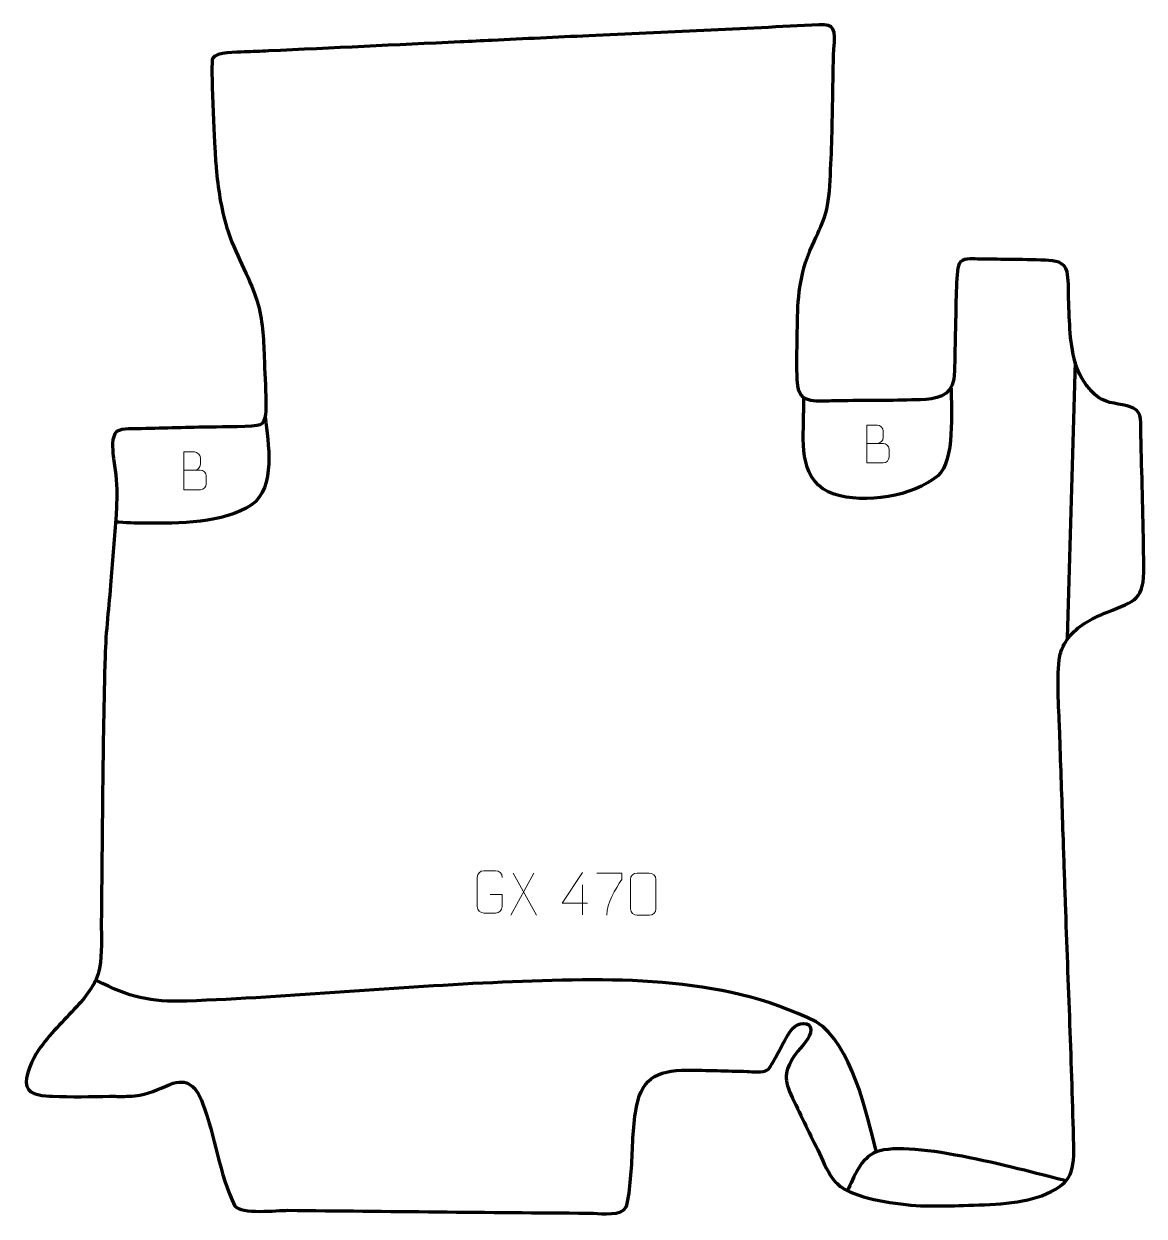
# Model space of a CAD drawing. Header units: millimetres. Extents: x 441 to 1103, y -175 to 530.
import ezdxf

# ---------------------------------------------------------------- set-up
doc = ezdxf.new("R2010")
doc.units = ezdxf.units.MM
doc.header["$MEASUREMENT"] = 0
doc.layers.add('layer 2', color=7, linetype='Continuous')
doc.layers.add('layer 3', color=7, linetype='Continuous')

msp = doc.modelspace()

# ---------------------------------------------------------------- linework, layer by layer
at = {"layer": 'layer 2', "color": 142, "lineweight": 158}
msp.add_open_spline([(1061.9991, 330.0089), (1061.9991, 330.0089), (1057.4454, 166.6508), (1057.4454, 166.6508)], degree=3, dxfattribs=at)
for points, knots in [([(988.6858, 314.4351), (988.7926, 301.6322), (991.175, 271.4903), (980.881, 262.7163), (980.881, 262.7163), (966.2523, 250.2475), (937.6559, 245.9828), (919.574, 251.8548), (919.574, 251.8548), (899.1982, 258.4718), (901.2347, 280.5742), (901.562, 297.8172), (901.562, 297.8172), (901.6234, 301.333), (901.7058, 304.8486), (901.7813, 308.3642)], [0, 0, 0, 0, 0.2, 0.2, 0.2, 0.2, 0.4, 0.4, 0.4, 0.4, 0.6, 0.6, 0.6, 0.6, 1, 1, 1, 1]), ([(583.2025, 297.3741), (585.0516, 282.4351), (589.8423, 255.4775), (575.1352, 245.4886), (575.1352, 245.4886), (558.9453, 234.4924), (531.6512, 234.5881), (512.6122, 234.6269), (512.6122, 234.6269), (506.5959, 234.6389), (500.6023, 234.9586), (494.5983, 235.3016)], [0, 0, 0, 0, 0.25, 0.25, 0.25, 0.25, 0.5, 0.5, 0.5, 0.5, 1, 1, 1, 1]), ([(944.5827, -137.0321), (938.8216, -114.3111), (929.9867, -73.1036), (909.0333, -60.1434), (909.0333, -60.1434), (851.7126, -31.6184), (785.8478, -34.3027), (723.5891, -36.6875), (723.5891, -36.6875), (661.3122, -39.3637), (599.1239, -45.5759), (536.8986, -47.8285), (536.8986, -47.8285), (515.1901, -48.6144), (502.8594, -45.4939), (483.6444, -35.6796), (483.6444, -35.6796), (483.6444, -35.6796), (483.2963, -35.5017), (483.2963, -35.5017)], [0, 0, 0, 0, 0.16666667, 0.16666667, 0.16666667, 0.16666667, 0.33333333, 0.33333333, 0.33333333, 0.33333333, 0.5, 0.5, 0.5, 0.5, 0.66666667, 0.66666667, 0.66666667, 0.66666667, 1, 1, 1, 1]), ([(1056.6501, -153.9937), (1033.0347, -148.3993), (965.3233, -129.0579), (944.607, -137.0037), (944.607, -137.0037), (935.0573, -140.6666), (931.4108, -151.7157), (927.2824, -160.1856)], [0, 0, 0, 0, 0.33333333, 0.33333333, 0.33333333, 0.33333333, 1, 1, 1, 1])]:
    msp.add_open_spline(points, degree=3, knots=knots, dxfattribs=at)
at = {"layer": 'layer 3', "color": 242, "lineweight": 158}
msp.add_open_spline([(500.0153, -104.1417), (497.125, -104.1677), (494.2261, -104.1058), (491.3342, -104.0949), (491.3342, -104.0949), (480.5446, -104.2237), (468.3044, -104.6171), (457.6322, -104.0674), (457.6322, -104.0674), (453.2063, -103.8394), (443.918, -103.5969), (442.3914, -98.3606), (442.3914, -98.3606), (440.6023, -92.2238), (445.9258, -81.9668), (449.2792, -76.8865), (449.2792, -76.8865), (455.5926, -67.5574), (464.1752, -59.333), (471.85, -51.094), (471.85, -51.094), (477.9671, -44.4411), (483.4984, -37.4448), (485.3891, -28.4047), (485.3891, -28.4047), (486.8027, -19.7881), (486.3671, -9.886), (486.403, -1.1072), (486.403, -1.1072), (486.9789, 51.2034), (487.1479, 103.5076), (488.6081, 155.8054), (488.6081, 155.8054), (489.0335, 170.7528), (490.8484, 185.6718), (492.0852, 200.5704), (492.0852, 200.5704), (493.1381, 213.5744), (494.1788, 226.5796), (495.0884, 239.5945), (495.0884, 239.5945), (495.0884, 239.5945), (495.155, 240.5469), (495.155, 240.5469), (495.155, 240.5469), (495.6899, 248.3355), (495.8403, 255.3852), (494.9615, 263.1715), (494.9615, 263.1715), (494.5126, 266.919), (493.9531, 270.6564), (493.4898, 274.4057), (493.4898, 274.4057), (492.9664, 278.7378), (492.2186, 285.3654), (495.4491, 288.8093), (495.4491, 288.8093), (498.7618, 290.9987), (506.0212, 290.3806), (510.1264, 290.4914), (510.1264, 290.4914), (524.0145, 290.8663), (537.8987, 291.2395), (551.7901, 291.4729), (551.7901, 291.4729), (557.0377, 291.5571), (576.7954, 291.3475), (580.3881, 292.8043), (580.3881, 292.8043), (584.3319, 294.9328), (583.6407, 302.4776), (583.6293, 306.5008), (583.6293, 306.5008), (583.6049, 315.1122), (582.986, 324.313), (582.6904, 333.013), (582.6904, 333.013), (582.3209, 343.8931), (581.6977, 355.1534), (578.6062, 365.6444), (578.6062, 365.6444), (578.6062, 365.6444), (578.3525, 366.4766), (578.3525, 366.4766), (578.3525, 366.4766), (573.7058, 381.226), (565.2644, 393.7994), (560.5998, 409.2355), (560.5998, 409.2355), (557.1529, 420.9139), (555.3577, 432.663), (554.2941, 444.7682), (554.2941, 444.7682), (554.2941, 444.7682), (554.2123, 445.7227), (554.2123, 445.7227), (554.2123, 445.7227), (554.048, 447.8643), (553.9056, 450.0051), (553.7694, 452.1486), (553.7694, 452.1486), (553.3717, 459.1551), (550.7607, 507.0852), (552.2268, 509.5181), (552.2268, 509.5181), (554.5368, 513.3509), (566.4463, 512.959), (570.884, 513.1641), (570.884, 513.1641), (575.6641, 513.3851), (580.4474, 513.5512), (585.2285, 513.7544), (585.2285, 513.7544), (622.9643, 515.5455), (660.7002, 517.3367), (698.436, 519.1278), (698.436, 519.1278), (704.7782, 519.4289), (711.1204, 519.7299), (717.4625, 520.0309), (717.4625, 520.0309), (736.489, 520.934), (755.5155, 521.8371), (774.542, 522.7402), (774.542, 522.7402), (819.8829, 524.8996), (865.2596, 526.8012), (910.5818, 529.2838), (910.5818, 529.2838), (920.0622, 529.8031), (920.2893, 526.7127), (919.5195, 514.8374), (919.5195, 514.8374), (918.8992, 505.2685), (918.9604, 495.4662), (918.7894, 485.8652), (918.7894, 485.8652), (918.7894, 485.8652), (918.77, 484.91), (918.77, 484.91), (918.77, 484.91), (918.4368, 467.955), (918.0592, 451.037), (917.0341, 434.1056), (917.0341, 434.1056), (915.9112, 415.8265), (912.1465, 411.6985), (905.3151, 395.6575), (905.3151, 395.6575), (904.423, 393.5287), (903.6535, 391.4763), (902.9169, 389.2892), (902.9169, 389.2892), (897.418, 372.4976), (898.152, 358.7666), (897.7244, 341.516), (897.7244, 341.516), (897.5108, 334.1317), (897.4602, 326.8651), (897.7731, 319.4806), (897.7731, 319.4806), (898.2904, 308.7681), (901.9857, 306.5409), (912.6056, 306.7636), (912.6056, 306.7636), (913.9136, 306.791), (915.2191, 306.8341), (916.5282, 306.8587), (916.5282, 306.8587), (920.3185, 306.9024), (924.1045, 307.0183), (927.8951, 307.0626), (927.8951, 307.0626), (942.1399, 307.1083), (956.3577, 307.1485), (970.5971, 307.6345), (970.5971, 307.6345), (979.2657, 307.9377), (988.9319, 309.6065), (990.2751, 319.8538), (990.2751, 319.8538), (991.0828, 326.0158), (990.9358, 333.8078), (991.0654, 340.134), (991.0654, 340.134), (991.0654, 340.134), (991.0805, 340.8733), (991.0805, 340.8733), (991.0805, 340.8733), (991.1753, 345.0452), (991.2638, 349.2154), (991.386, 353.3869), (991.386, 353.3869), (991.5963, 360.3564), (991.4441, 383.3049), (993.4299, 387.8644), (993.4299, 387.8644), (995.4676, 391.6643), (1000.7471, 390.8036), (1004.5416, 390.7816), (1004.5416, 390.7816), (1010.5999, 390.7466), (1016.6552, 390.6038), (1022.713, 390.5436), (1022.713, 390.5436), (1030.0127, 390.4789), (1037.2935, 390.3609), (1044.5893, 390.0966), (1044.5893, 390.0966), (1049.8538, 389.8999), (1055.9666, 389.244), (1057.3089, 383.1965), (1057.3089, 383.1965), (1058.2447, 378.9798), (1058.0832, 373.0221), (1058.1652, 368.606), (1058.1652, 368.606), (1058.322, 363.8763), (1058.4903, 359.1528), (1058.7147, 354.4256), (1058.7147, 354.4256), (1059.344, 341.4614), (1060.6058, 326.6832), (1068.7943, 316.1272), (1068.7943, 316.1272), (1070.3126, 314.1699), (1071.8664, 312.5232), (1073.6208, 310.7824), (1073.6208, 310.7824), (1079.3908, 305.4554), (1085.5728, 305.8226), (1092.7827, 303.9416), (1092.7827, 303.9416), (1092.7827, 303.9416), (1094.002, 303.6235), (1094.002, 303.6235), (1094.002, 303.6235), (1101.7981, 301.3971), (1100.7838, 296.3021), (1100.9034, 289.4698), (1100.9034, 289.4698), (1100.9998, 285.6603), (1101.0307, 281.851), (1101.134, 278.0407), (1101.134, 278.0407), (1101.8085, 255.0755), (1102.4086, 232.1151), (1102.6605, 209.1405), (1102.6605, 209.1405), (1102.8684, 189.0883), (1097.9021, 188.8859), (1081.1331, 182.0905), (1081.1331, 182.0905), (1081.1331, 182.0905), (1079.9304, 181.6032), (1079.9304, 181.6032), (1079.9304, 181.6032), (1077.1707, 180.4734), (1074.6359, 179.3477), (1071.9796, 177.9847), (1071.9796, 177.9847), (1064.2591, 173.8113), (1057.6479, 168.4963), (1054.2415, 160.1887), (1054.2415, 160.1887), (1053.7189, 158.8263), (1053.379, 157.6105), (1053.013, 156.204), (1053.013, 156.204), (1050.9817, 144.0735), (1052.4319, 125.6834), (1052.8815, 113.0081), (1052.8815, 113.0081), (1053.0109, 109.1965), (1053.14, 105.3851), (1053.2691, 101.5735), (1053.2691, 101.5735), (1053.8817, 83.4689), (1054.4943, 65.3644), (1055.1069, 47.2599), (1055.1069, 47.2599), (1055.526, 34.8727), (1055.9452, 22.4853), (1056.3644, 10.0981), (1056.3644, 10.0981), (1057.981, -37.5439), (1060.1866, -85.4055), (1061.2188, -133.036), (1061.2188, -133.036), (1061.6024, -150.7332), (1058.9594, -156.0842), (1042.3045, -162.8456), (1042.3045, -162.8456), (1028.8161, -168.0874), (1007.9326, -168.2595), (993.3281, -168.6998), (993.3281, -168.6998), (986.6095, -168.916), (979.9493, -168.9995), (973.2274, -168.8681), (973.2274, -168.8681), (959.7463, -168.5179), (938.5091, -165.5282), (926.5127, -159.4642), (926.5127, -159.4642), (923.2812, -157.6399), (921.0664, -155.7609), (918.7938, -152.8314), (918.7938, -152.8314), (915.1252, -147.8312), (912.5809, -141.3961), (909.91, -135.7822), (909.91, -135.7822), (904.5061, -124.9018), (899.0531, -114.1076), (894.0177, -103.0454), (894.0177, -103.0454), (889.5046, -93.0212), (890.7351, -87.7887), (896.9421, -79.0305), (896.9421, -79.0305), (899.8031, -75.1756), (905.7784, -69.689), (905.9184, -64.7934), (905.9184, -64.7934), (905.7114, -59.5743), (898.1188, -60.3937), (894.9299, -63.9625), (894.9299, -63.9625), (890.7893, -68.9158), (882.915, -86.8623), (880.1518, -88.5523), (880.1518, -88.5523), (877.4784, -90.1872), (871.2859, -89.5527), (868.1614, -89.3953), (868.1614, -89.3953), (856.5423, -89.0914), (844.4426, -88.7074), (832.8539, -88.6645), (832.8539, -88.6645), (813.8752, -88.5942), (805.0498, -93.8312), (802.0868, -113.8359), (802.0868, -113.8359), (800.4857, -124.6459), (800.4771, -137.4751), (799.6374, -148.636), (799.6374, -148.636), (799.2075, -154.3497), (798.6254, -159.875), (797.7154, -165.5357), (797.7154, -165.5357), (797.4868, -166.8445), (797.2493, -168.1794), (796.7026, -169.3983), (796.7026, -169.3983), (793.7696, -174.9502), (782.8595, -173.3868), (777.3137, -173.2511), (777.3137, -173.2511), (776.1999, -173.2239), (775.0877, -173.2008), (773.9738, -173.183), (773.9738, -173.183), (714.8375, -172.6634), (655.7078, -172.1757), (596.573, -171.4669), (596.573, -171.4669), (590.4689, -171.5851), (568.9546, -173.8604), (565.4093, -169.0229), (565.4093, -169.0229), (555.9507, -150.2503), (553.8464, -127.4194), (546.25, -108.1795), (546.25, -108.1795), (542.5293, -98.7558), (537.5938, -92.7335), (526.8925, -97.1351), (526.8925, -97.1351), (519.5945, -100.1369), (514.2535, -102.9305), (506.2063, -103.9002), (506.2063, -103.9002), (504.1559, -104.0678), (502.0719, -104.0998), (500.0153, -104.1417)], degree=3, knots=[0, 0, 0, 0, 0.01020408, 0.01020408, 0.01020408, 0.01020408, 0.02040816, 0.02040816, 0.02040816, 0.02040816, 0.03061224, 0.03061224, 0.03061224, 0.03061224, 0.04081633, 0.04081633, 0.04081633, 0.04081633, 0.05102041, 0.05102041, 0.05102041, 0.05102041, 0.06122449, 0.06122449, 0.06122449, 0.06122449, 0.07142857, 0.07142857, 0.07142857, 0.07142857, 0.08163265, 0.08163265, 0.08163265, 0.08163265, 0.09183673, 0.09183673, 0.09183673, 0.09183673, 0.10204082, 0.10204082, 0.10204082, 0.10204082, 0.1122449, 0.1122449, 0.1122449, 0.1122449, 0.12244898, 0.12244898, 0.12244898, 0.12244898, 0.13265306, 0.13265306, 0.13265306, 0.13265306, 0.14285714, 0.14285714, 0.14285714, 0.14285714, 0.15306122, 0.15306122, 0.15306122, 0.15306122, 0.16326531, 0.16326531, 0.16326531, 0.16326531, 0.17346939, 0.17346939, 0.17346939, 0.17346939, 0.18367347, 0.18367347, 0.18367347, 0.18367347, 0.19387755, 0.19387755, 0.19387755, 0.19387755, 0.20408163, 0.20408163, 0.20408163, 0.20408163, 0.21428571, 0.21428571, 0.21428571, 0.21428571, 0.2244898, 0.2244898, 0.2244898, 0.2244898, 0.23469388, 0.23469388, 0.23469388, 0.23469388, 0.24489796, 0.24489796, 0.24489796, 0.24489796, 0.25510204, 0.25510204, 0.25510204, 0.25510204, 0.26530612, 0.26530612, 0.26530612, 0.26530612, 0.2755102, 0.2755102, 0.2755102, 0.2755102, 0.28571429, 0.28571429, 0.28571429, 0.28571429, 0.29591837, 0.29591837, 0.29591837, 0.29591837, 0.30612245, 0.30612245, 0.30612245, 0.30612245, 0.31632653, 0.31632653, 0.31632653, 0.31632653, 0.32653061, 0.32653061, 0.32653061, 0.32653061, 0.33673469, 0.33673469, 0.33673469, 0.33673469, 0.34693878, 0.34693878, 0.34693878, 0.34693878, 0.35714286, 0.35714286, 0.35714286, 0.35714286, 0.36734694, 0.36734694, 0.36734694, 0.36734694, 0.37755102, 0.37755102, 0.37755102, 0.37755102, 0.3877551, 0.3877551, 0.3877551, 0.3877551, 0.39795918, 0.39795918, 0.39795918, 0.39795918, 0.40816327, 0.40816327, 0.40816327, 0.40816327, 0.41836735, 0.41836735, 0.41836735, 0.41836735, 0.42857143, 0.42857143, 0.42857143, 0.42857143, 0.43877551, 0.43877551, 0.43877551, 0.43877551, 0.44897959, 0.44897959, 0.44897959, 0.44897959, 0.45918367, 0.45918367, 0.45918367, 0.45918367, 0.46938776, 0.46938776, 0.46938776, 0.46938776, 0.47959184, 0.47959184, 0.47959184, 0.47959184, 0.48979592, 0.48979592, 0.48979592, 0.48979592, 0.5, 0.5, 0.5, 0.5, 0.51020408, 0.51020408, 0.51020408, 0.51020408, 0.52040816, 0.52040816, 0.52040816, 0.52040816, 0.53061224, 0.53061224, 0.53061224, 0.53061224, 0.54081633, 0.54081633, 0.54081633, 0.54081633, 0.55102041, 0.55102041, 0.55102041, 0.55102041, 0.56122449, 0.56122449, 0.56122449, 0.56122449, 0.57142857, 0.57142857, 0.57142857, 0.57142857, 0.58163265, 0.58163265, 0.58163265, 0.58163265, 0.59183673, 0.59183673, 0.59183673, 0.59183673, 0.60204082, 0.60204082, 0.60204082, 0.60204082, 0.6122449, 0.6122449, 0.6122449, 0.6122449, 0.62244898, 0.62244898, 0.62244898, 0.62244898, 0.63265306, 0.63265306, 0.63265306, 0.63265306, 0.64285714, 0.64285714, 0.64285714, 0.64285714, 0.65306122, 0.65306122, 0.65306122, 0.65306122, 0.66326531, 0.66326531, 0.66326531, 0.66326531, 0.67346939, 0.67346939, 0.67346939, 0.67346939, 0.68367347, 0.68367347, 0.68367347, 0.68367347, 0.69387755, 0.69387755, 0.69387755, 0.69387755, 0.70408163, 0.70408163, 0.70408163, 0.70408163, 0.71428571, 0.71428571, 0.71428571, 0.71428571, 0.7244898, 0.7244898, 0.7244898, 0.7244898, 0.73469388, 0.73469388, 0.73469388, 0.73469388, 0.74489796, 0.74489796, 0.74489796, 0.74489796, 0.75510204, 0.75510204, 0.75510204, 0.75510204, 0.76530612, 0.76530612, 0.76530612, 0.76530612, 0.7755102, 0.7755102, 0.7755102, 0.7755102, 0.78571429, 0.78571429, 0.78571429, 0.78571429, 0.79591837, 0.79591837, 0.79591837, 0.79591837, 0.80612245, 0.80612245, 0.80612245, 0.80612245, 0.81632653, 0.81632653, 0.81632653, 0.81632653, 0.82653061, 0.82653061, 0.82653061, 0.82653061, 0.83673469, 0.83673469, 0.83673469, 0.83673469, 0.84693878, 0.84693878, 0.84693878, 0.84693878, 0.85714286, 0.85714286, 0.85714286, 0.85714286, 0.86734694, 0.86734694, 0.86734694, 0.86734694, 0.87755102, 0.87755102, 0.87755102, 0.87755102, 0.8877551, 0.8877551, 0.8877551, 0.8877551, 0.89795918, 0.89795918, 0.89795918, 0.89795918, 0.90816327, 0.90816327, 0.90816327, 0.90816327, 0.91836735, 0.91836735, 0.91836735, 0.91836735, 0.92857143, 0.92857143, 0.92857143, 0.92857143, 0.93877551, 0.93877551, 0.93877551, 0.93877551, 0.94897959, 0.94897959, 0.94897959, 0.94897959, 0.95918367, 0.95918367, 0.95918367, 0.95918367, 0.96938776, 0.96938776, 0.96938776, 0.96938776, 0.97959184, 0.97959184, 0.97959184, 0.97959184, 1, 1, 1, 1], dxfattribs=at)
at = {"layer": 'layer 3', "color": 250, "lineweight": 9}
for points, knots in [([(938.7963, 281.8448), (942.0553, 281.8452), (945.3147, 281.8452), (948.5744, 281.8448), (948.5744, 281.8448), (950.3437, 281.8293), (952.0666, 280.2743), (952.0666, 278.4385), (952.0666, 278.4385), (952.0663, 277.4277), (952.0663, 274.6964), (952.0666, 273.6853), (952.0666, 273.6853), (952.0825, 272.0212), (950.7012, 270.2174), (948.6218, 270.2326), (948.6218, 270.2326), (945.3618, 270.2329), (942.1021, 270.2329), (938.8428, 270.2326), (938.8428, 270.2326), (938.8428, 277.683), (938.8428, 285.1331), (938.8428, 292.5829), (938.8428, 292.5829), (940.9689, 292.5829), (943.0953, 292.5829), (945.2218, 292.5829), (945.2218, 292.5829), (946.7273, 292.5987), (948.6053, 290.8875), (948.6212, 289.1298), (948.6212, 289.1298), (948.6208, 287.2792), (948.6208, 287.1485), (948.6212, 285.2976), (948.6212, 285.2976), (948.6366, 283.447), (946.9757, 281.8293), (945.1753, 281.8448)], [0, 0, 0, 0, 0.09090909, 0.09090909, 0.09090909, 0.09090909, 0.18181818, 0.18181818, 0.18181818, 0.18181818, 0.27272727, 0.27272727, 0.27272727, 0.27272727, 0.36363636, 0.36363636, 0.36363636, 0.36363636, 0.45454545, 0.45454545, 0.45454545, 0.45454545, 0.54545455, 0.54545455, 0.54545455, 0.54545455, 0.63636364, 0.63636364, 0.63636364, 0.63636364, 0.72727273, 0.72727273, 0.72727273, 0.72727273, 0.81818182, 0.81818182, 0.81818182, 0.81818182, 1, 1, 1, 1]), ([(535.1308, 265.9975), (538.3898, 265.9979), (541.6492, 265.9979), (544.9089, 265.9975), (544.9089, 265.9975), (546.6782, 265.982), (548.4011, 264.427), (548.4011, 262.5912), (548.4011, 262.5912), (548.4008, 261.5804), (548.4008, 258.8491), (548.4011, 257.838), (548.4011, 257.838), (548.417, 256.1739), (547.0357, 254.3701), (544.9563, 254.3853), (544.9563, 254.3853), (541.6963, 254.3856), (538.4366, 254.3856), (535.1773, 254.3853), (535.1773, 254.3853), (535.1773, 261.8357), (535.1773, 269.2858), (535.1773, 276.7356), (535.1773, 276.7356), (537.3034, 276.7356), (539.4298, 276.7356), (541.5563, 276.7356), (541.5563, 276.7356), (543.0618, 276.7514), (544.9398, 275.0402), (544.9557, 273.2825), (544.9557, 273.2825), (544.9553, 271.4319), (544.9553, 271.3012), (544.9557, 269.4503), (544.9557, 269.4503), (544.9711, 267.5997), (543.3102, 265.982), (541.5098, 265.9975)], [0, 0, 0, 0, 0.09090909, 0.09090909, 0.09090909, 0.09090909, 0.18181818, 0.18181818, 0.18181818, 0.18181818, 0.27272727, 0.27272727, 0.27272727, 0.27272727, 0.36363636, 0.36363636, 0.36363636, 0.36363636, 0.45454545, 0.45454545, 0.45454545, 0.45454545, 0.54545455, 0.54545455, 0.54545455, 0.54545455, 0.63636364, 0.63636364, 0.63636364, 0.63636364, 0.72727273, 0.72727273, 0.72727273, 0.72727273, 0.81818182, 0.81818182, 0.81818182, 0.81818182, 1, 1, 1, 1]), ([(716.2614, 15.2201), (716.2614, 15.2201), (723.4295, 15.2201), (723.4295, 15.2201), (723.4295, 15.2201), (723.4295, 15.2201), (723.4295, 8.052), (723.4295, 8.052), (723.4295, 8.052), (723.2898, 5.7286), (721.6126, 4.249), (719.4648, 4.2382), (719.4648, 4.2382), (717.133, 4.2386), (714.801, 4.2386), (712.4695, 4.2382), (712.4695, 4.2382), (710.5446, 4.1328), (708.5724, 6.0173), (708.5836, 8.0346), (708.5836, 8.0346), (708.584, 13.8047), (708.584, 19.5744), (708.5836, 25.3437), (708.5836, 25.3437), (708.5878, 27.4818), (710.3346, 29.201), (712.4869, 29.1876), (712.4869, 29.1876), (714.8126, 29.1876), (717.1387, 29.1876), (719.4648, 29.1876), (719.4648, 29.1876), (721.4115, 29.223), (723.4029, 27.7315), (723.4295, 25.2938)], [0, 0, 0, 0, 0.1, 0.1, 0.1, 0.1, 0.2, 0.2, 0.2, 0.2, 0.3, 0.3, 0.3, 0.3, 0.4, 0.4, 0.4, 0.4, 0.5, 0.5, 0.5, 0.5, 0.6, 0.6, 0.6, 0.6, 0.7, 0.7, 0.7, 0.7, 0.8, 0.8, 0.8, 0.8, 1, 1, 1, 1]), ([(773.7207, 10.044), (773.7207, 10.044), (758.899, 10.044), (758.899, 10.044), (758.899, 10.044), (758.899, 10.044), (770.7766, 28.1145), (770.7766, 28.1145)], [0, 0, 0, 0, 0.33333333, 0.33333333, 0.33333333, 0.33333333, 1, 1, 1, 1]), ([(779.3328, 27.8567), (779.3328, 27.8567), (794.1489, 27.8567), (794.1489, 27.8567), (794.1489, 27.8567), (794.1486, 26.6071), (794.1486, 25.3575), (794.1489, 24.1077), (794.1489, 24.1077), (790.1545, 18.1106), (785.2393, 10.277), (785.2393, 2.8982)], [0, 0, 0, 0, 0.25, 0.25, 0.25, 0.25, 0.5, 0.5, 0.5, 0.5, 1, 1, 1, 1]), ([(803.1602, 27.8767), (805.5263, 27.8767), (807.8928, 27.8767), (810.2593, 27.8767), (810.2593, 27.8767), (812.2398, 27.9123), (814.2658, 26.418), (814.2929, 23.9759), (814.2929, 23.9759), (814.2925, 18.2185), (814.2925, 12.4607), (814.2929, 6.7025), (814.2929, 6.7025), (814.1508, 4.3749), (812.4444, 2.8926), (810.2593, 2.8818), (810.2593, 2.8818), (807.8869, 2.8822), (805.5145, 2.8822), (803.1425, 2.8818), (803.1425, 2.8818), (801.184, 2.7762), (799.1776, 4.6641), (799.189, 6.6851), (799.189, 6.6851), (799.1894, 12.4657), (799.1894, 18.246), (799.189, 24.0258), (799.189, 24.0258), (799.1933, 26.1678), (800.9704, 27.8903), (803.1602, 27.8767)], [0, 0, 0, 0, 0.11111111, 0.11111111, 0.11111111, 0.11111111, 0.22222222, 0.22222222, 0.22222222, 0.22222222, 0.33333333, 0.33333333, 0.33333333, 0.33333333, 0.44444444, 0.44444444, 0.44444444, 0.44444444, 0.55555556, 0.55555556, 0.55555556, 0.55555556, 0.66666667, 0.66666667, 0.66666667, 0.66666667, 0.77777778, 0.77777778, 0.77777778, 0.77777778, 1, 1, 1, 1])]:
    msp.add_open_spline(points, degree=3, knots=knots, dxfattribs=at)
for points in [[(742.1566, 27.8542), (742.1566, 27.8542), (728.416, 2.9584), (728.416, 2.9584)], [(729.8706, 27.8542), (729.8706, 27.8542), (743.6112, 2.9007), (743.6112, 2.9007)], [(770.7766, 20.8051), (770.7766, 20.8051), (770.7766, 3.1404), (770.7766, 3.1404)]]:
    msp.add_open_spline(points, degree=3, dxfattribs=at)

doc.saveas('drawing.dxf')
